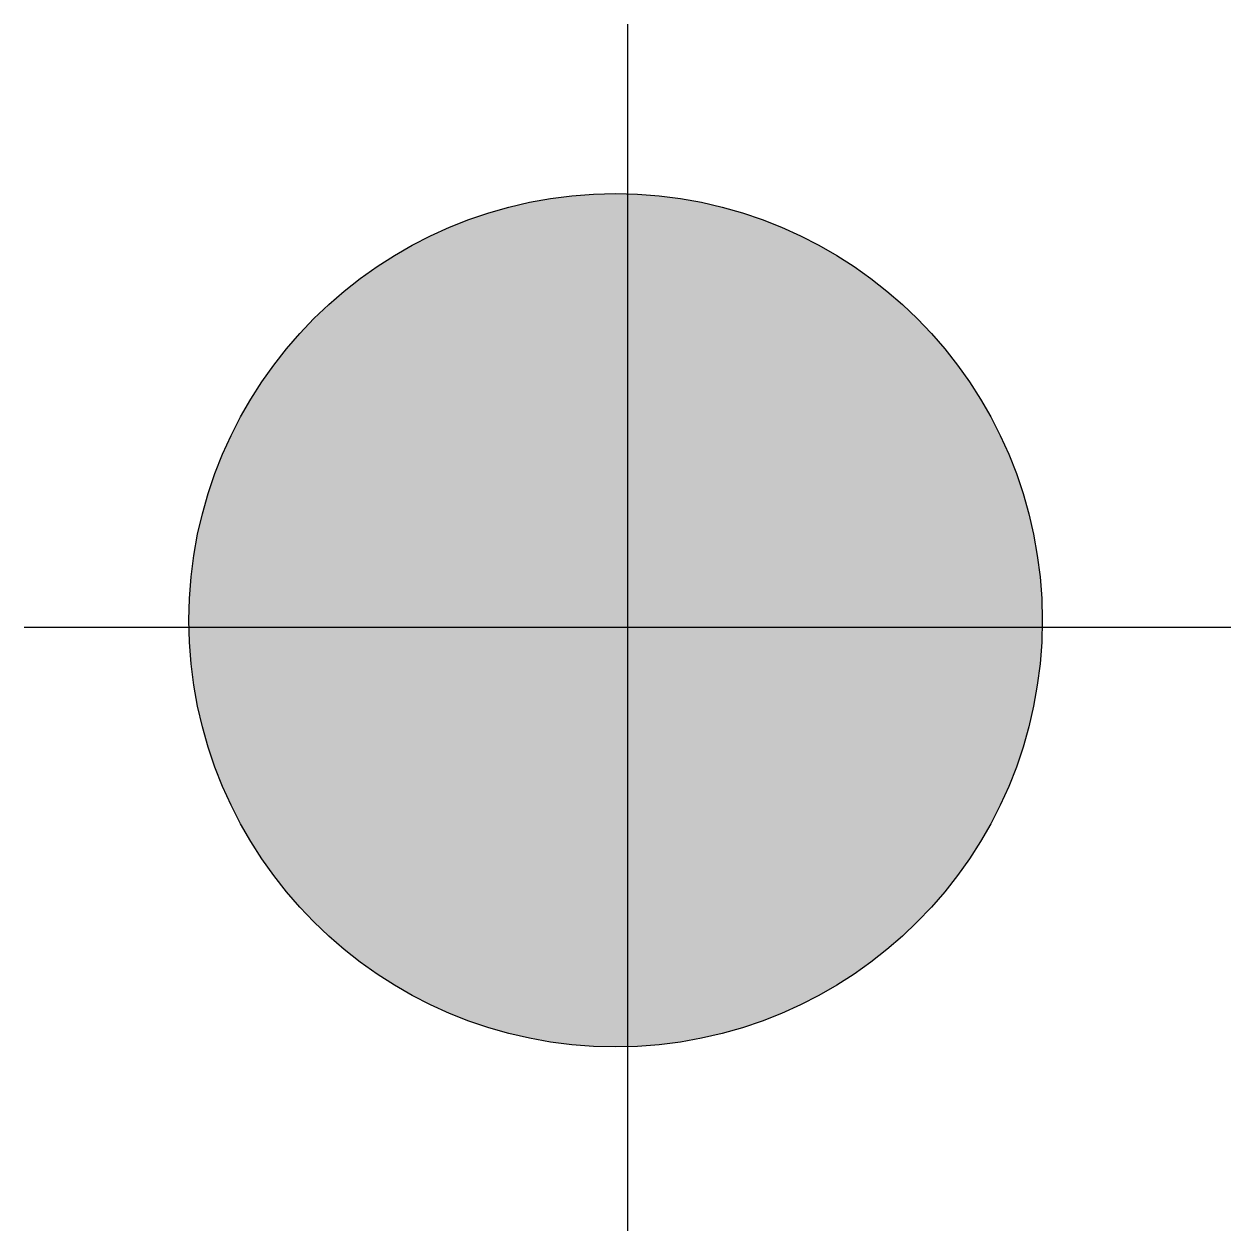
# Model space of a CAD drawing. Header units: feet. Extents: x -3.58 to 3.58, y -3.58 to 3.58.
import ezdxf

# ---------------------------------------------------------------- set-up
doc = ezdxf.new("R2010")
doc.units = ezdxf.units.FT
doc.header["$LTSCALE"] = 10
doc.header["$MEASUREMENT"] = 0
doc.layers.get('0').update_dxf_attribs({"linetype": 'CONTINUOUS'})

msp = doc.modelspace()

# ---------------------------------------------------------------- hatches: boundary and pattern name
h = msp.add_hatch(color=256)
edge = h.paths.add_edge_path()
edge.add_arc((-0.0708, 0.0427), 2.5339, 0, 360)

# ---------------------------------------------------------------- linework, layer by layer
for p, q in [((0, 3.5834), (0, -3.5834)), ((3.5834, 0), (-3.5834, 0))]:
    msp.add_line(p, q)
msp.add_circle((-0.0708, 0.0427), 2.5339)

doc.saveas('drawing.dxf')
